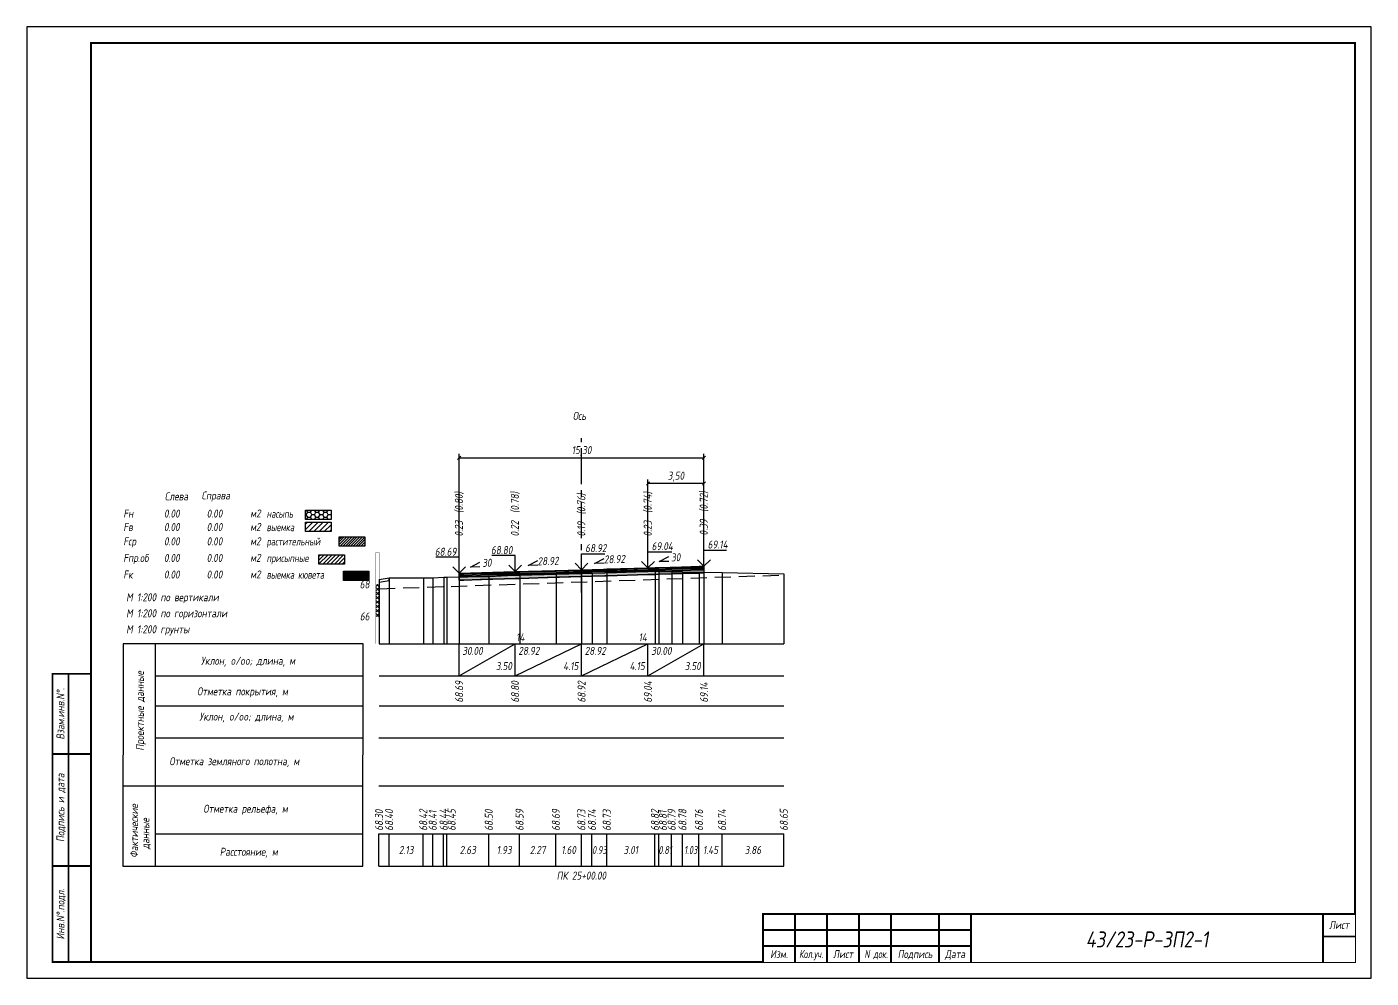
# Model space of a CAD drawing. Extents: x -717 to 1451, y -133302 to 233.
# Drawn here: x -30.1 to 389.9, y -38746.4 to -38449.4 of the extents above; entities that cross this region are included whole.
import ezdxf
from ezdxf.enums import TextEntityAlignment as Align

# ---------------------------------------------------------------- set-up
doc = ezdxf.new("R2010")
doc.units = 0
doc.linetypes.add('осевая2', pattern=[1.125, 0.75, -0.125, 0.125, -0.125])
doc.linetypes.add('штриховая', pattern=[0.75, 0.5, -0.25])
for name, color, linetype in [('Зарамочное оформление', 7, 'Continuous'), ('Интерполированный поперечник', 2, 'Continuous'), ('Код_510', 7, 'Continuous'), ('Код_514', 1, 'Continuous'), ('Контур_0', 7, 'Continuous'), ('Контур_400', 7, 'Continuous'), ('Контур_508', 7, 'Continuous'), ('Контур_513', 7, 'Continuous'), ('Контур_818', 7, 'Continuous'), ('Красный поперечник', 1, 'Continuous'), ('Линейка абсолютных высот', 7, 'Continuous'), ('Объем выемки', 7, 'Continuous'), ('Объем кюветов', 7, 'Continuous'), ('Объем насыпи', 7, 'Continuous'), ('Объем присыпных обочин', 7, 'Continuous'), ('Объем срезки растительного слоя', 7, 'Continuous'), ('Объём_2501', 7, 'Continuous'), ('Объём_2650', 7, 'Continuous'), ('Ось', 1, 'осевая2'), ('Откосы', 7, 'Continuous'), ('Отметки покрытия', 7, 'Continuous'), ('Подписи поперечников', 7, 'Continuous'), ('Рабочие отметки', 7, 'Continuous'), ('Рабочие отметки доп.', 7, 'Continuous'), ('Слои выравнивания', 7, 'Continuous'), ('Таблица', 7, 'Continuous'), ('Уклоны проезжей части', 7, 'Continuous'), ('Черный поперечник', 3, 'Continuous')]:
    doc.layers.add(name, color=color, linetype=linetype)
for name, color, linetype, true_color in [('Контур_2570', 7, 'Continuous', 0x80ff00), ('Контур_2725', 7, 'Continuous', 0x323232), ('Контур_2760', 7, 'Continuous', 0x323232), ('Контур_2761', 7, 'Continuous', 0x323232), ('Контур_2762', 7, 'Continuous', 0x323232), ('Контур_2763', 7, 'Continuous', 0x323232), ('Контур_402', 7, 'Continuous', 0xff6464), ('Объём_2563', 7, 'Continuous', 0xff8000), ('Объём_2570', 7, 'Continuous', 0x80ff00), ('Объём_2600', 7, 'Continuous', 0x808000), ('Объём_2620', 2, 'Continuous', 0xffff00)]:
    doc.layers.add(name, color=color, linetype=linetype, true_color=true_color)
doc.styles.get("Standard").update_dxf_attribs({"font": 'txt', "height": 2.5})
doc.styles.add('М', font='romand.shx', dxfattribs={"width": 0.8, "oblique": 10, "height": 2.5})
doc.dimstyles.new('ISO-25', dxfattribs={"dimtxt": 2.5, "dimasz": 2.5, "dimexe": 1.25, "dimexo": 0.625, "dimtad": 1, "dimtxsty": 'Standard', "dimcen": 2.5, "dimadec": 0, "dimazin": 0, "dimtfac": 1, "dimtmove": 0, "dimatfit": 3, "dimfxl": 1, "dimarcsym": 0})

# ---------------------------------------------------------------- blocks, each defined once
blk = doc.blocks.new('_Oblique')
at = {"color": 0, "linetype": 'ByBlock', "lineweight": -2}
blk.add_line((-0.5, -0.5), (0.5, 0.5), dxfattribs=at)
blk = doc.blocks.new('*D896')
at = {"color": 0, "lineweight": -2, "transparency": 16777216}
for p, q in [((164, -38617.74), (164, -38590.71)), ((181.5, -38591.96), (164, -38591.96)), ((181.5, -38617.21), (181.5, -38590.71))]:
    blk.add_line(p, q, dxfattribs=at)
at = {"layer": 'Defpoints', "color": 0, "transparency": 16777216}
for p in [(164, -38591.96), (164, -38618.36), (181.5, -38617.84)]:
    blk.add_point(p, dxfattribs=at)
at = {"color": 0, "lineweight": -2, "transparency": 16777216, "rotation": 180}
blk.add_blockref('_Oblique', (164, -38591.96), dxfattribs=at)
at = {"color": 0, "lineweight": -2, "transparency": 16777216}
blk.add_blockref('_Oblique', (181.5, -38591.96), dxfattribs=at)
at = {"color": 0, "transparency": 16777216, "insert": (172.75, -38589.85), "char_height": 2.5, "width": 9.5833, "attachment_point": 5, "style": 'М'}
blk.add_mtext('3,50', dxfattribs=at)
blk = doc.blocks.new('*D897')
at = {"color": 0, "lineweight": -2, "transparency": 16777216}
for p, q in [((105, -38619.46), (105, -38582.71)), ((105, -38583.96), (181.5, -38583.96)), ((181.5, -38617.21), (181.5, -38582.71))]:
    blk.add_line(p, q, dxfattribs=at)
at = {"layer": 'Defpoints', "color": 0, "transparency": 16777216}
for p in [(181.5, -38583.96), (181.5, -38617.84), (105, -38620.09)]:
    blk.add_point(p, dxfattribs=at)
at = {"color": 0, "lineweight": -2, "transparency": 16777216, "rotation": 180}
blk.add_blockref('_Oblique', (105, -38583.96), dxfattribs=at)
at = {"color": 0, "lineweight": -2, "transparency": 16777216}
blk.add_blockref('_Oblique', (181.5, -38583.96), dxfattribs=at)
at = {"color": 0, "transparency": 16777216, "insert": (143.25, -38581.85), "char_height": 2.5, "width": 11.25, "attachment_point": 5, "style": 'М'}
blk.add_mtext('15,30', dxfattribs=at)
blk = doc.blocks.new('условные обозначения')
at = {"layer": 'Объём_2563'}
h = blk.add_hatch(dxfattribs=at)
h.set_pattern_fill('ANSI31', color=256, scale=0.3)
h.set_pattern_definition([(45, (-34.5, -100.5), (-0.673519, 0.673519), [])])
h.paths.add_polyline_path([(18.26, 7.53), (27.08, 7.53), (27.08, 4.62), (18.26, 4.62)])
at = {"layer": 'Объём_2570'}
h = blk.add_hatch(dxfattribs=at)
h.set_pattern_fill('ANSI31', color=3, scale=0.2)
h.set_pattern_definition([(45, (-32.9034, -100.5), (-0.4490128, 0.4490128), [])])
h.paths.add_polyline_path([(25.29, 13.16), (34.12, 13.16), (34.12, 10.25), (25.29, 10.25)])
at = {"layer": 'Объём_2600'}
h = blk.add_hatch(dxfattribs=at)
h.set_pattern_fill('ANSI31', color=6, scale=0.4)
h.set_pattern_definition([(45, (-34.5, -100.5), (-0.898026, 0.898026), [])])
h.paths.add_polyline_path([(13.63, 17.67), (22.46, 17.67), (22.46, 14.76), (13.63, 14.76)])
at = {"layer": 'Объём_2620'}
h = blk.add_hatch(dxfattribs=at)
h.set_pattern_fill('ANSI31', color=2, scale=0.1)
h.set_pattern_definition([(45, (-33.755, -100.5), (-0.2245064, 0.2245064), [])])
h.paths.add_polyline_path([(26.75, 2.41), (35.57, 2.41), (35.57, -0.5), (26.75, -0.5)])
at = {"layer": 'Объём_2650'}
h = blk.add_hatch(dxfattribs=at)
h.set_pattern_fill('HONEY', color=5, scale=0.3)
h.set_pattern_definition([(0, (-34.5, -100.5), (1.42875, 0.824889), [0.9525, -1.905]), (120, (-34.5, -100.5), (-1.42875, 0.824889), [0.9525, -1.905]), (60, (-34.5, -100.5), (3e-09, 1.6497784), [-1.905, 0.9525])])
h.paths.add_polyline_path([(13.63, 21.49), (22.46, 21.49), (22.46, 18.58), (13.63, 18.58)])
at = {"layer": 'Объём_2563'}
blk.add_lwpolyline([(18.26, 7.53), (27.08, 7.53), (27.08, 4.62), (18.26, 4.62)], close=True, dxfattribs=at)
at = {"layer": 'Объём_2620', "color": 2}
blk.add_lwpolyline([(26.75, 2.41), (35.57, 2.41), (35.57, -0.5), (26.75, -0.5)], close=True, dxfattribs=at)
at = {"layer": 'Объём_2650', "color": 5}
blk.add_lwpolyline([(13.63, 21.49), (22.46, 21.49), (22.46, 18.58), (13.63, 18.58)], close=True, dxfattribs=at)
at = {"layer": 'Объём_2650', "color": 6}
blk.add_lwpolyline([(13.63, 17.67), (22.46, 17.67), (22.46, 14.76), (13.63, 14.76)], close=True, dxfattribs=at)
at = {"layer": 'Объём_2650', "color": 3}
blk.add_lwpolyline([(25.29, 13.16), (34.12, 13.16), (34.12, 10.25), (25.29, 10.25)], close=True, dxfattribs=at)
at = {"layer": 'Объем насыпи', "color": 1, "style": 'М', "oblique": 10, "width": 0.8}
for s, p in [('насыпь', (0.09, 19.09)), ('растительный', (0.09, 10.42)), ('выемка', (0.09, 14.89)), ('присыпные', (0.09, 5.24)), ('выемка кювета', (0.09, 0.06))]:
    blk.add_text(s, height=2.5, dxfattribs=at).set_placement(p)
blk = doc.blocks.new('Штамп')
at = {"linetype": 'Continuous'}
blk.add_wipeout([(199.95, -411.25), (384.95, -411.25), (384.95, -426.25), (199.95, -426.25)], dxfattribs=at).dxf.layer = 'Зарамочное оформление'
at = {"layer": 'Зарамочное оформление', "linetype": 'Continuous', "lineweight": -3, "const_width": 0.6, "flags": 128}
for points in [[(199.95, -426.25), (199.95, -411.25), (384.95, -411.25)], [(209.95, -411.25), (209.95, -426.25)], [(219.95, -411.25), (219.95, -426.25)], [(229.95, -411.25), (229.95, -426.25)], [(239.95, -411.25), (239.95, -426.25)], [(254.95, -411.25), (254.95, -426.25)], [(264.95, -411.25), (264.95, -426.25)], [(374.95, -411.25), (374.95, -426.25)], [(199.95, -416.25), (264.95, -416.25)], [(374.95, -418.25), (384.95, -418.25)], [(199.95, -421.25), (264.95, -421.25)]]:
    blk.add_lwpolyline(points, dxfattribs=at)
at = {"linetype": 'Continuous', "insert": (319.95, -419.17), "char_height": 5, "width": 110, "attachment_point": 5, "style": 'М'}
blk.add_mtext('{\\Q10;\\W0.8;43/23-Р-ЗП2-1}', dxfattribs=at)
at = {"layer": 'Зарамочное оформление', "linetype": 'Continuous', "style": 'М', "oblique": 10}
for s, width, p in [('Лист', 0.8, (379.95, -414.66)), ('Изм.', 0.8, (204.95, -423.75)), ('Кол.уч.', 0.7, (214.95, -423.75)), ('Лист', 0.8, (224.95, -423.75)), ('N док.', 0.7, (235.28, -423.75)), ('Подпись', 0.8, (247.45, -423.75)), ('Дата', 0.8, (259.95, -423.75))]:
    blk.add_text(s, height=2.5, dxfattribs=dict(at, width=width)).set_placement(p, align=Align.MIDDLE_CENTER)
blk = doc.blocks.new('шифр')
blk.add_blockref('Штамп', (0, -38375))

msp = doc.modelspace()

# ---------------------------------------------------------------- hatches: boundary and pattern name
at = {"layer": 'Линейка абсолютных высот'}
h = msp.add_hatch(dxfattribs=at)
h.set_pattern_fill('ANSI37', scale=0.3, style=0)
h.set_pattern_definition([(45.0000013, (0, 0), (-0.67351924, 0.67351921), []), (135.0000003, (0, 0), (-0.673519222, -0.67351923), [])])
h.paths.add_polyline_path([(80, -38633.489), (80, -38623.489), (79, -38623.489), (79, -38633.489)])
at = {"layer": 'Слои выравнивания'}
for color, points in [(2, [(105, -38620.027), (106.49, -38619.982), (114.313, -38619.748), (119.168, -38619.602), (122.5, -38619.502), (123.939, -38619.46), (135.268, -38619.133), (143.25, -38618.902), (143.25, -38619.152), (135.268, -38619.383), (123.939, -38619.71), (122.5, -38619.752), (119.168, -38619.852), (114.313, -38619.998), (106.49, -38620.232), (105, -38620.277)]), (2, [(143.25, -38618.902), (146.547, -38618.807), (150.529, -38618.692), (151.178, -38618.673), (164, -38618.302), (166.207, -38618.236), (167.4, -38618.2), (171.442, -38618.079), (174.829, -38617.977), (179.976, -38617.823), (181.5, -38617.777), (181.5, -38618.027), (179.976, -38618.073), (174.829, -38618.227), (171.442, -38618.329), (167.4, -38618.45), (166.207, -38618.486), (164, -38618.552), (151.178, -38618.923), (150.529, -38618.942), (146.547, -38619.057), (143.25, -38619.152)]), (3, [(143.25, -38619.152), (146.547, -38619.057), (150.529, -38618.942), (151.178, -38618.923), (164, -38618.552), (166.207, -38618.486), (167.4, -38618.45), (171.442, -38618.329), (174.829, -38618.227), (179.976, -38618.073), (181.5, -38618.027), (181.5, -38618.477), (179.976, -38618.523), (174.829, -38618.677), (171.442, -38618.779), (167.4, -38618.9), (166.207, -38618.936), (164, -38619.002), (151.178, -38619.373), (150.529, -38619.392), (146.547, -38619.507), (143.25, -38619.602)]), (4, [(143.25, -38619.602), (146.547, -38619.507), (150.529, -38619.392), (151.178, -38619.373), (164, -38619.002), (166.207, -38618.936), (167.4, -38618.9), (171.442, -38618.779), (174.829, -38618.677), (179.976, -38618.523), (181.5, -38618.477), (181.5, -38618.927), (179.976, -38618.973), (174.829, -38619.127), (171.442, -38619.229), (167.4, -38619.35), (166.207, -38619.386), (164, -38619.452), (151.178, -38619.823), (150.529, -38619.842), (146.547, -38619.957), (143.25, -38620.052)]), (5, [(143.25, -38620.052), (146.547, -38619.957), (150.529, -38619.842), (151.178, -38619.823), (164, -38619.452), (166.207, -38619.386), (167.4, -38619.35), (171.442, -38619.229), (174.829, -38619.127), (179.976, -38618.973), (181.5, -38618.927), (181.5, -38619.927), (179.976, -38619.973), (174.829, -38620.127), (171.442, -38620.229), (167.4, -38620.35), (166.207, -38620.386), (164, -38620.452), (151.178, -38620.823), (150.529, -38620.842), (146.547, -38620.957), (143.25, -38621.052)]), (3, [(105, -38620.277), (106.49, -38620.232), (114.313, -38619.998), (119.168, -38619.852), (122.5, -38619.752), (123.939, -38619.71), (135.268, -38619.383), (143.25, -38619.152), (143.25, -38619.602), (135.268, -38619.833), (123.939, -38620.16), (122.5, -38620.202), (119.168, -38620.302), (114.313, -38620.448), (106.49, -38620.682), (105, -38620.727)]), (4, [(105, -38620.727), (106.49, -38620.682), (114.313, -38620.448), (119.168, -38620.302), (122.5, -38620.202), (123.939, -38620.16), (135.268, -38619.833), (143.25, -38619.602), (143.25, -38620.052), (135.268, -38620.283), (123.939, -38620.61), (122.5, -38620.652), (119.168, -38620.752), (114.313, -38620.898), (106.49, -38621.132), (105, -38621.177)]), (5, [(105, -38621.177), (106.49, -38621.132), (114.313, -38620.898), (119.168, -38620.752), (122.5, -38620.652), (123.939, -38620.61), (135.268, -38620.283), (143.25, -38620.052), (143.25, -38621.052), (135.268, -38621.283), (123.939, -38621.61), (122.5, -38621.652), (119.168, -38621.752), (114.313, -38621.898), (106.49, -38622.132), (105, -38622.177)])]:
    msp.add_hatch(color=color, dxfattribs=at).paths.add_polyline_path(points)

# ---------------------------------------------------------------- linework, layer by layer
at = {"layer": 'Код_510'}
for p, q in [((79.946, -38711.421), (79.946, -38701.421)), ((83.126, -38711.421), (83.126, -38701.421)), ((93.787, -38711.421), (93.787, -38701.421)), ((96.738, -38711.421), (96.738, -38701.421)), ((100.15, -38711.421), (100.15, -38701.421)), ((101.13, -38711.421), (101.13, -38701.421)), ((114.258, -38711.421), (114.258, -38701.421)), ((123.885, -38711.421), (123.885, -38701.421)), ((135.213, -38711.421), (135.213, -38701.421)), ((143.196, -38711.421), (143.196, -38701.421)), ((146.492, -38711.421), (146.492, -38701.421)), ((151.123, -38711.421), (151.123, -38701.421)), ((166.153, -38711.421), (166.153, -38701.421)), ((167.346, -38711.421), (167.346, -38701.421)), ((171.388, -38711.421), (171.388, -38701.421)), ((174.775, -38711.421), (174.775, -38701.421)), ((179.921, -38711.421), (179.921, -38701.421)), ((187.147, -38711.421), (187.147, -38701.421)), ((206.446, -38711.421), (206.446, -38701.421))]:
    msp.add_line(p, q, dxfattribs=at)
at = {"layer": 'Код_514'}
for p, q in [((105, -38652), (105, -38642)), ((105, -38652), (122.5, -38642)), ((122.5, -38652), (122.5, -38642)), ((122.5, -38652), (143.25, -38642)), ((143.25, -38652), (143.25, -38642)), ((143.25, -38652), (164, -38642)), ((164, -38652), (164, -38642)), ((164, -38652), (181.5, -38642)), ((181.5, -38652), (181.5, -38642))]:
    msp.add_line(p, q, dxfattribs=at)
at = {"layer": 'Контур_0', "flags": 128}
for points in [[(181.5, -38617.777), (181.5, -38621.827)], [(105, -38620.027), (105, -38624.077)]]:
    msp.add_lwpolyline(points, dxfattribs=at)
at = {"layer": 'Контур_2570', "flags": 128}
msp.add_lwpolyline([(80, -38622.75), (83.18, -38622.234), (83.18, -38621.484), (93.842, -38621.399), (96.792, -38621.421), (100.204, -38621.282), (101.185, -38621.237), (114.313, -38620.979), (123.939, -38620.529), (135.268, -38620.031), (143.25, -38619.861), (146.547, -38619.791), (151.178, -38619.85), (166.207, -38619.389), (167.4, -38619.43), (171.442, -38619.543), (174.829, -38619.61), (179.976, -38619.693), (187.201, -38619.787), (206.5, -38620.227)], dxfattribs=at)
at = {"layer": 'Контур_2725', "flags": 128}
msp.add_lwpolyline([(105, -38622.177), (106.49, -38622.132), (114.313, -38621.898), (119.168, -38621.752), (122.5, -38621.652), (123.939, -38621.61), (135.268, -38621.283), (143.25, -38621.052), (146.547, -38620.957), (150.529, -38620.842), (151.178, -38620.823), (164, -38620.452), (166.207, -38620.386), (167.4, -38620.35), (171.442, -38620.229), (174.829, -38620.127), (179.976, -38619.973), (181.5, -38619.927)], dxfattribs=at)
at = {"layer": 'Контур_2760', "flags": 128}
msp.add_lwpolyline([(105, -38620.027), (106.49, -38619.982), (114.313, -38619.748), (119.168, -38619.602), (122.5, -38619.502), (123.939, -38619.46), (135.268, -38619.133), (143.25, -38618.902), (146.547, -38618.807), (150.529, -38618.692), (151.178, -38618.673), (164, -38618.302), (166.207, -38618.236), (167.4, -38618.2), (171.442, -38618.079), (174.829, -38617.977), (179.976, -38617.823), (181.5, -38617.777)], dxfattribs=at)
at = {"layer": 'Контур_2761', "flags": 128}
msp.add_lwpolyline([(105, -38620.277), (106.49, -38620.232), (114.313, -38619.998), (119.168, -38619.852), (122.5, -38619.752), (123.939, -38619.71), (135.268, -38619.383), (143.25, -38619.152), (146.547, -38619.057), (150.529, -38618.942), (151.178, -38618.923), (164, -38618.552), (166.207, -38618.486), (167.4, -38618.45), (171.442, -38618.329), (174.829, -38618.227), (179.976, -38618.073), (181.5, -38618.027)], dxfattribs=at)
at = {"layer": 'Контур_2762', "flags": 128}
msp.add_lwpolyline([(105, -38620.727), (106.49, -38620.682), (114.313, -38620.448), (119.168, -38620.302), (122.5, -38620.202), (123.939, -38620.16), (135.268, -38619.833), (143.25, -38619.602), (146.547, -38619.507), (150.529, -38619.392), (151.178, -38619.373), (164, -38619.002), (166.207, -38618.936), (167.4, -38618.9), (171.442, -38618.779), (174.829, -38618.677), (179.976, -38618.523), (181.5, -38618.477)], dxfattribs=at)
at = {"layer": 'Контур_2763', "flags": 128}
msp.add_lwpolyline([(105, -38621.177), (106.49, -38621.132), (114.313, -38620.898), (119.168, -38620.752), (122.5, -38620.652), (123.939, -38620.61), (135.268, -38620.283), (143.25, -38620.052), (146.547, -38619.957), (150.529, -38619.842), (151.178, -38619.823), (164, -38619.452), (166.207, -38619.386), (167.4, -38619.35), (171.442, -38619.229), (174.829, -38619.127), (179.976, -38618.973), (181.5, -38618.927)], dxfattribs=at)
at = {"layer": 'Контур_400', "flags": 128}
for points in [[(105, -38620.027), (122.5, -38619.502), (143.25, -38618.902)], [(143.25, -38618.902), (164, -38618.302), (181.5, -38617.777)]]:
    msp.add_lwpolyline(points, dxfattribs=at)
at = {"layer": 'Контур_402', "flags": 128}
msp.add_lwpolyline([(105, -38622.177), (122.5, -38621.652), (143.25, -38621.052), (164, -38620.452), (181.5, -38619.927)], dxfattribs=at)
at = {"layer": 'Контур_508', "flags": 128}
msp.add_lwpolyline([(105, -38622.177), (122.5, -38621.652), (143.25, -38621.052), (164, -38620.452), (181.5, -38619.927)], dxfattribs=at)
at = {"layer": 'Контур_513', "flags": 128}
msp.add_lwpolyline([(105, -38622.177), (122.5, -38621.652), (143.25, -38621.052), (164, -38620.452), (181.5, -38619.927)], dxfattribs=at)
at = {"layer": 'Контур_818', "flags": 128}
msp.add_lwpolyline([(105, -38621.162), (114.313, -38620.979), (123.939, -38620.529), (135.268, -38620.031), (143.25, -38619.861), (146.547, -38619.791), (151.178, -38619.85), (166.207, -38619.389), (167.4, -38619.43), (171.442, -38619.543), (174.829, -38619.61), (179.976, -38619.693), (181.5, -38619.713)], dxfattribs=at)
at = {"layer": 'Красный поперечник'}
for p, q in [((122.5, -38619.502), (143.25, -38618.902)), ((143.25, -38618.902), (164, -38618.302)), ((164, -38618.302), (181.5, -38617.777)), ((105, -38620.027), (122.5, -38619.502))]:
    msp.add_line(p, q, dxfattribs=at)
at = {"layer": 'Линейка абсолютных высот', "color": 7, "const_width": 0.1, "flags": 128}
for points in [[(80, -38623.489), (80, -38613.489), (79, -38613.489), (79, -38623.489), (80, -38623.489)], [(80, -38633.489), (80, -38623.489), (79, -38623.489), (79, -38633.489), (80, -38633.489)], [(80, -38642), (80, -38633.489), (79, -38633.489), (79, -38642), (80, -38642)]]:
    msp.add_lwpolyline(points, dxfattribs=at)
at = {"layer": 'Объём_2501', "flags": 128}
for points in [[(105, -38620.027), (122.5, -38619.502), (143.25, -38618.902)], [(143.25, -38618.902), (164, -38618.302), (181.5, -38617.777)]]:
    msp.add_lwpolyline(points, dxfattribs=at)
at = {"layer": 'Ось', "ltscale": 15}
msp.add_line((143.25, -38625.971), (143.25, -38577.873), dxfattribs=at)
at = {"layer": 'Откосы', "color": 1, "flags": 128}
for points in [[(170.515, -38616.296), (167.516, -38616.386), (170.47, -38614.797)], [(111.515, -38618.021), (108.516, -38618.111), (111.47, -38616.522)], [(129.591, -38617.487), (126.592, -38617.573), (129.548, -38615.987)], [(150.341, -38616.887), (147.342, -38616.973), (150.298, -38615.387)]]:
    msp.add_lwpolyline(points, dxfattribs=at)
at = {"layer": 'Отметки покрытия', "color": 1}
for p, q in [((122.5, -38614.502), (115.2, -38614.502)), ((122.5, -38619.502), (122.5, -38614.502)), ((143.25, -38618.902), (143.25, -38613.902)), ((143.25, -38613.902), (150.55, -38613.902)), ((164, -38618.302), (164, -38613.302)), ((164, -38613.302), (171.5, -38613.302)), ((181.5, -38617.777), (181.5, -38612.777)), ((181.5, -38612.777), (188.55, -38612.777)), ((105, -38615.027), (97.7, -38615.027)), ((105, -38620.027), (103, -38618.027)), ((105, -38620.027), (105, -38615.027)), ((105, -38620.027), (107, -38618.027)), ((122.5, -38619.502), (120.5, -38617.502)), ((122.5, -38619.502), (124.5, -38617.502)), ((143.25, -38618.902), (141.25, -38616.902)), ((143.25, -38618.902), (145.25, -38616.902)), ((164, -38618.302), (162, -38616.302)), ((164, -38618.302), (166, -38616.302)), ((181.5, -38617.777), (179.5, -38615.777)), ((181.5, -38617.777), (183.5, -38615.777))]:
    msp.add_line(p, q, dxfattribs=at)
at = {"layer": 'Слои выравнивания'}
for p, q in [((143.25, -38618.902), (143.25, -38642)), ((181.5, -38617.777), (181.5, -38642)), ((105, -38620.027), (105, -38642))]:
    msp.add_line(p, q, dxfattribs=at)
at = {"layer": 'Слои выравнивания', "color": 2, "flags": 128}
for points in [[(105, -38620.027), (106.49, -38619.982), (114.313, -38619.748), (119.168, -38619.602), (122.5, -38619.502), (123.939, -38619.46), (135.268, -38619.133), (143.25, -38618.902), (143.25, -38619.152), (135.268, -38619.383), (123.939, -38619.71), (122.5, -38619.752), (119.168, -38619.852), (114.313, -38619.998), (106.49, -38620.232), (105, -38620.277)], [(143.25, -38618.902), (146.547, -38618.807), (150.529, -38618.692), (151.178, -38618.673), (164, -38618.302), (166.207, -38618.236), (167.4, -38618.2), (171.442, -38618.079), (174.829, -38617.977), (179.976, -38617.823), (181.5, -38617.777), (181.5, -38618.027), (179.976, -38618.073), (174.829, -38618.227), (171.442, -38618.329), (167.4, -38618.45), (166.207, -38618.486), (164, -38618.552), (151.178, -38618.923), (150.529, -38618.942), (146.547, -38619.057), (143.25, -38619.152)]]:
    msp.add_lwpolyline(points, close=True, dxfattribs=at)
at = {"layer": 'Слои выравнивания', "color": 3, "flags": 128}
for points in [[(143.25, -38619.152), (146.547, -38619.057), (150.529, -38618.942), (151.178, -38618.923), (164, -38618.552), (166.207, -38618.486), (167.4, -38618.45), (171.442, -38618.329), (174.829, -38618.227), (179.976, -38618.073), (181.5, -38618.027), (181.5, -38618.477), (179.976, -38618.523), (174.829, -38618.677), (171.442, -38618.779), (167.4, -38618.9), (166.207, -38618.936), (164, -38619.002), (151.178, -38619.373), (150.529, -38619.392), (146.547, -38619.507), (143.25, -38619.602)], [(105, -38620.277), (106.49, -38620.232), (114.313, -38619.998), (119.168, -38619.852), (122.5, -38619.752), (123.939, -38619.71), (135.268, -38619.383), (143.25, -38619.152), (143.25, -38619.602), (135.268, -38619.833), (123.939, -38620.16), (122.5, -38620.202), (119.168, -38620.302), (114.313, -38620.448), (106.49, -38620.682), (105, -38620.727)]]:
    msp.add_lwpolyline(points, close=True, dxfattribs=at)
at = {"layer": 'Слои выравнивания', "color": 4, "flags": 128}
for points in [[(143.25, -38619.602), (146.547, -38619.507), (150.529, -38619.392), (151.178, -38619.373), (164, -38619.002), (166.207, -38618.936), (167.4, -38618.9), (171.442, -38618.779), (174.829, -38618.677), (179.976, -38618.523), (181.5, -38618.477), (181.5, -38618.927), (179.976, -38618.973), (174.829, -38619.127), (171.442, -38619.229), (167.4, -38619.35), (166.207, -38619.386), (164, -38619.452), (151.178, -38619.823), (150.529, -38619.842), (146.547, -38619.957), (143.25, -38620.052)], [(105, -38620.727), (106.49, -38620.682), (114.313, -38620.448), (119.168, -38620.302), (122.5, -38620.202), (123.939, -38620.16), (135.268, -38619.833), (143.25, -38619.602), (143.25, -38620.052), (135.268, -38620.283), (123.939, -38620.61), (122.5, -38620.652), (119.168, -38620.752), (114.313, -38620.898), (106.49, -38621.132), (105, -38621.177)]]:
    msp.add_lwpolyline(points, close=True, dxfattribs=at)
at = {"layer": 'Слои выравнивания', "color": 5, "flags": 128}
for points in [[(143.25, -38620.052), (146.547, -38619.957), (150.529, -38619.842), (151.178, -38619.823), (164, -38619.452), (166.207, -38619.386), (167.4, -38619.35), (171.442, -38619.229), (174.829, -38619.127), (179.976, -38618.973), (181.5, -38618.927), (181.5, -38619.927), (179.976, -38619.973), (174.829, -38620.127), (171.442, -38620.229), (167.4, -38620.35), (166.207, -38620.386), (164, -38620.452), (151.178, -38620.823), (150.529, -38620.842), (146.547, -38620.957), (143.25, -38621.052)], [(105, -38621.177), (106.49, -38621.132), (114.313, -38620.898), (119.168, -38620.752), (122.5, -38620.652), (123.939, -38620.61), (135.268, -38620.283), (143.25, -38620.052), (143.25, -38621.052), (135.268, -38621.283), (123.939, -38621.61), (122.5, -38621.652), (119.168, -38621.752), (114.313, -38621.898), (106.49, -38622.132), (105, -38622.177)]]:
    msp.add_lwpolyline(points, close=True, dxfattribs=at)
at = {"layer": 'Таблица'}
for p, q in [((80, -38642), (206.5, -38642)), ((80, -38652), (206.5, -38652)), ((80, -38661.421), (206.5, -38661.421)), ((79.946, -38671.421), (206.446, -38671.421)), ((79.946, -38686.421), (206.446, -38686.421)), ((79.946, -38701.421), (206.446, -38701.421)), ((79.946, -38711.421), (206.446, -38711.421))]:
    msp.add_line(p, q, dxfattribs=at)
at = {"layer": 'Таблица', "linetype": 'Continuous', "flags": 128}
for points in [[(0, -38642), (-0.054, -38711.421)], [(75, -38642), (0, -38642)], [(10, -38642), (10, -38711.421)], [(74.946, -38711.421), (75, -38642)], [(10, -38652), (75, -38652)], [(10, -38661.421), (75, -38661.421)], [(9.946, -38671.421), (74.946, -38671.421)], [(-0.054, -38686.421), (74.946, -38686.421)], [(9.946, -38701.421), (74.946, -38701.421)], [(-0.054, -38711.421), (74.946, -38711.421)]]:
    msp.add_lwpolyline(points, dxfattribs=at)
at = {"layer": 'Черный поперечник', "color": 7}
for p, q in [((80, -38622), (80, -38642)), ((83.18, -38621.484), (83.18, -38642)), ((93.842, -38621.399), (93.842, -38642)), ((96.792, -38621.421), (96.792, -38642)), ((100.204, -38621.282), (100.204, -38642)), ((101.185, -38621.237), (101.185, -38642)), ((114.313, -38620.979), (114.313, -38642)), ((123.939, -38620.529), (123.939, -38642)), ((135.268, -38620.031), (135.268, -38642)), ((143.25, -38619.861), (143.25, -38642)), ((146.547, -38619.791), (146.547, -38642)), ((151.178, -38619.85), (151.178, -38642)), ((166.207, -38619.389), (166.207, -38642)), ((167.4, -38619.43), (167.4, -38642)), ((171.442, -38619.543), (171.442, -38642)), ((174.829, -38619.61), (174.829, -38642)), ((179.976, -38619.693), (179.976, -38642)), ((187.201, -38619.787), (187.201, -38642)), ((206.5, -38620.227), (206.5, -38642))]:
    msp.add_line(p, q, dxfattribs=at)
at = {"layer": 'Черный поперечник', "flags": 128}
msp.add_lwpolyline([(80, -38622), (83.18, -38621.484), (93.842, -38621.399), (96.792, -38621.421), (100.204, -38621.282), (101.185, -38621.237), (114.313, -38620.979), (123.939, -38620.529), (135.268, -38620.031), (143.25, -38619.861), (146.547, -38619.791), (151.178, -38619.85), (166.207, -38619.389), (167.4, -38619.43), (171.442, -38619.543), (174.829, -38619.61), (179.976, -38619.693), (187.201, -38619.787), (206.5, -38620.227)], dxfattribs=at)

# ---------------------------------------------------------------- block references
at = {"layer": 'Объём_2570', "xscale": 0.9}
msp.add_blockref('условные обозначения', (44.779, -38621.764), dxfattribs=at)

# ---------------------------------------------------------------- texts
at = {"style": 'М', "oblique": 10, "width": 0.8}
msp.add_text('М 1:200 грунты', height=2.5, dxfattribs=at).set_placement((0.973, -38638.769))
at = {"linetype": 'Continuous', "style": 'М', "oblique": 10, "width": 0.8}
msp.add_text('127', height=2.5, dxfattribs=at).set_placement((380.312, -38737.509), align=Align.MIDDLE)
at = {"layer": 'Код_510', "style": 'М', "oblique": 10, "width": 0.8}
for s, p in [('68.30', (79.946, -38700.421)), ('68.40', (83.126, -38700.421)), ('68.42', (93.787, -38700.421)), ('68.41', (96.738, -38700.421)), ('68.44', (100.15, -38700.421)), ('68.45', (102.65, -38700.421)), ('68.50', (114.258, -38700.421)), ('68.59', (123.885, -38700.421)), ('68.69', (135.213, -38700.421)), ('68.73', (143.196, -38700.421)), ('68.74', (146.492, -38700.421)), ('68.73', (151.123, -38700.421)), ('68.82', (166.153, -38700.421)), ('68.81', (168.653, -38700.421)), ('68.79', (171.388, -38700.421)), ('68.78', (174.775, -38700.421)), ('68.76', (179.921, -38700.421)), ('68.74', (187.147, -38700.421)), ('68.65', (206.446, -38700.421))]:
    msp.add_text(s, height=2.5, rotation=90, dxfattribs=at).set_placement(p, align=Align.MIDDLE_LEFT)
at = {"layer": 'Код_510', "style": 'М', "oblique": 10}
for s, width, p in [('2.13', 0.8, (88.457, -38706.421)), ('2.63', 0.8, (107.694, -38706.421)), ('1.93', 0.8, (119.072, -38706.421)), ('2.27', 0.8, (129.549, -38706.421)), ('1.60', 0.8, (139.205, -38706.421)), ('0.93', 0.6, (148.808, -38706.421)), ('3.01', 0.8, (158.638, -38706.421)), ('0.81', 0.6, (169.367, -38706.421)), ('1.03', 0.6, (177.348, -38706.421)), ('1.45', 0.8, (183.534, -38706.421)), ('3.86', 0.8, (196.796, -38706.421))]:
    msp.add_text(s, height=2.5, dxfattribs=dict(at, width=width)).set_placement(p, align=Align.MIDDLE_CENTER)
at = {"layer": 'Код_514', "style": 'М', "oblique": 10, "width": 0.8}
for s, p in [('30.00', (106, -38643)), ('28.92', (123.5, -38643)), ('28.92', (144.25, -38643)), ('30.00', (165, -38643))]:
    msp.add_text(s, height=2.5, dxfattribs=at).set_placement(p, align=Align.TOP_LEFT)
for s, p in [('3.50', (121.5, -38651)), ('4.15', (142.25, -38651)), ('4.15', (163, -38651)), ('3.50', (180.5, -38651))]:
    msp.add_text(s, height=2.5, dxfattribs=at).set_placement(p, align=Align.BOTTOM_RIGHT)
for s, p in [('68.69', (105, -38660.382)), ('68.80', (122.5, -38660.382)), ('68.92', (143.25, -38660.382)), ('69.04', (164, -38660.382)), ('69.14', (181.5, -38660.382))]:
    msp.add_text(s, height=2.5, rotation=90, dxfattribs=at).set_placement(p, align=Align.MIDDLE_LEFT)
at = {"layer": 'Линейка абсолютных высот', "style": 'М', "oblique": 10, "width": 0.8}
for s, p in [('68', (77, -38623.489)), ('66', (77, -38633.489))]:
    msp.add_text(s, height=2.5, dxfattribs=at).set_placement(p, align=Align.MIDDLE_RIGHT)
at = {"layer": 'Объем выемки', "style": 'М', "oblique": 10, "width": 0.8}
for s, p in [('Fв', (0.085, -38606.835)), ('0.00', (12.785, -38606.835)), ('0.00', (26.126, -38606.835)), ('м2', (39.731, -38606.802))]:
    msp.add_text(s, height=2.5, dxfattribs=at).set_placement(p)
at = {"layer": 'Объем кюветов', "style": 'М', "oblique": 10, "width": 0.8}
for s, p in [('Fк', (0.085, -38621.66)), ('0.00', (12.785, -38621.66)), ('0.00', (26.126, -38621.66)), ('м2', (39.731, -38621.627))]:
    msp.add_text(s, height=2.5, dxfattribs=at).set_placement(p)
at = {"layer": 'Объем насыпи', "style": 'М', "oblique": 10, "width": 0.8}
for s, p in [('Слева', (13.029, -38597.249)), ('Справа', (24.522, -38596.982)), ('Fн', (0.085, -38602.63)), ('0.00', (12.785, -38602.63)), ('0.00', (26.126, -38602.63)), ('м2', (39.731, -38602.597))]:
    msp.add_text(s, height=2.5, dxfattribs=at).set_placement(p)
at = {"layer": 'Объем присыпных обочин', "style": 'М', "oblique": 10, "width": 0.8}
for s, p in [('Fпр.об', (0.085, -38616.481)), ('0.00', (12.785, -38616.481)), ('0.00', (26.126, -38616.481)), ('м2', (39.731, -38616.448))]:
    msp.add_text(s, height=2.5, dxfattribs=at).set_placement(p)
at = {"layer": 'Объем срезки растительного слоя', "style": 'М', "oblique": 10, "width": 0.8}
for s, p in [('Fср', (0.085, -38611.303)), ('0.00', (12.785, -38611.303)), ('0.00', (26.126, -38611.303)), ('м2', (39.731, -38611.269))]:
    msp.add_text(s, height=2.5, dxfattribs=at).set_placement(p)
at = {"layer": 'Ось', "ltscale": 15, "style": 'М', "oblique": 10, "width": 0.8}
msp.add_text('Ось ', height=2.5, dxfattribs=at).set_placement((143.25, -38572.873), align=Align.BOTTOM_CENTER)
at = {"layer": 'Отметки покрытия', "color": 1, "style": 'М', "oblique": 10, "width": 0.8}
for s, p in [('69.04', (165.141, -38613.571)), ('69.14', (182.641, -38613.046)), ('68.92', (144.391, -38614.171))]:
    msp.add_text(s, height=2.5, dxfattribs=at).set_placement(p, align=Align.BOTTOM_LEFT)
for s, p in [('68.69', (104.141, -38615.296)), ('68.80', (121.641, -38614.771))]:
    msp.add_text(s, height=2.5, dxfattribs=at).set_placement(p, align=Align.BOTTOM_RIGHT)
at = {"layer": 'Подписи поперечников', "style": 'М', "oblique": 10, "width": 0.8}
msp.add_text('ПК 25+00.00', height=2.5, dxfattribs=at).set_placement((143.196, -38716.421), align=Align.BOTTOM_CENTER)
at = {"layer": 'Рабочие отметки', "color": 1, "style": 'М', "oblique": 10, "width": 0.8}
for s, p in [('0.23', (104.922, -38608.527)), ('0.22', (122.422, -38608.527)), ('0.19', (143.172, -38608.527)), ('0.23', (163.922, -38608.527)), ('0.39', (181.422, -38608.208))]:
    msp.add_text(s, height=2.5, rotation=90, dxfattribs=at).set_placement(p, align=Align.MIDDLE_LEFT)
at = {"layer": 'Рабочие отметки доп.', "color": 1, "style": 'М', "oblique": 10, "width": 0.8}
for s, p in [('(0.80)', (104.922, -38601.227)), ('(0.78)', (122.422, -38601.227)), ('(0.76)', (143.172, -38601.677)), ('(0.74)', (163.922, -38601.227)), ('(0.72)', (181.422, -38600.908))]:
    msp.add_text(s, height=2.5, rotation=90, dxfattribs=at).set_placement(p, align=Align.MIDDLE_LEFT)
at = {"layer": 'Слои выравнивания', "style": 'М', "oblique": 10, "width": 0.8}
for p in [(124.125, -38642), (162.375, -38642)]:
    msp.add_text('14', height=2.5, dxfattribs=at).set_placement(p, align=Align.BOTTOM_CENTER)
at = {"layer": 'Таблица', "style": 'М', "oblique": 10, "width": 0.8}
for s, p in [('М 1:200 по вертикали', (0.973, -38628.769)), ('М 1:200 по горизонтали', (0.973, -38633.769)), ('Уклон, o/oo; длина, м', (24.315, -38648.584)), ('Отметка покрытия, м', (23.148, -38658.139)), ('Уклон, o/oo; длина, м', (23.824, -38666.017)), ('Отметка земляного полотна, м', (14.462, -38679.965)), ('Отметка рельефа, м', (25.077, -38694.777)), ('Расстояние, м', (30.202, -38708.23))]:
    msp.add_text(s, height=2.5, dxfattribs=at).set_placement(p)
for s, p in [('Проектные данные ', (6.519, -38675.408)), ('Фактические ', (4.698, -38708.863)), ('данные', (8.204, -38706.158))]:
    msp.add_text(s, height=2.5, rotation=90, dxfattribs=at).set_placement(p)
at = {"layer": 'Уклоны проезжей части', "color": 1, "style": 'М', "oblique": 10, "width": 0.8}
for s, rotation, p in [('28.92', 1.65628, (153.596, -38617.602)), ('30', 1.71836, (172.72, -38617.04)), ('30', 1.71836, (113.72, -38618.765)), ('28.92', 1.65628, (132.846, -38618.202))]:
    msp.add_text(s, height=2.5, rotation=rotation, dxfattribs=at).set_placement(p, align=Align.BOTTOM_CENTER)

# ---------------------------------------------------------------- dimensions: what is measured, and where the dimension line sits
at = {"color": 5}
dim = msp.add_linear_dim(base=(181.5, -38583.965), p1=(105, -38620.09), p2=(181.5, -38617.84), angle=180, dimstyle='ISO-25', override={"dimasz": 1, "dimlfac": 0.2, "dimzin": 0, "dimtxsty": 'М', "dimblk1": 'Oblique', "dimblk2": 'Oblique', "dimsah": 1}, dxfattribs=at)
dim.commit()
dim.dimension.update_dxf_attribs({"geometry": '*D897', "text_midpoint": (143.25, -38581.851)})
dim = msp.add_linear_dim(base=(164, -38591.965), p1=(181.5, -38617.84), p2=(164, -38618.365), dimstyle='ISO-25', override={"dimasz": 1, "dimlfac": 0.2, "dimzin": 0, "dimtxsty": 'М', "dimblk1": 'Oblique', "dimblk2": 'Oblique', "dimsah": 1}, dxfattribs=at)
dim.commit()
dim.dimension.update_dxf_attribs({"geometry": '*D896', "text_midpoint": (172.75, -38589.851)})

# ---------------------------------------------------------------- wipeouts: each hides what was drawn before it
msp.add_wipeout([(-10.054, -38651.421), (-22.054, -38651.421), (-22.054, -38741.421), (-10.054, -38741.421)]).dxf.layer = 'Зарамочное оформление'

# ---------------------------------------------------------------- next in the draw order: linework, layer by layer
at = {"flags": 128}
msp.add_lwpolyline([(-30.054, -38746.421), (389.946, -38746.421), (389.946, -38449.421), (-30.054, -38449.421)], close=True, dxfattribs=at)
at = {"const_width": 0.6, "flags": 128}
msp.add_lwpolyline([(-10.054, -38741.421), (384.946, -38741.421), (384.946, -38454.421), (-10.054, -38454.421)], close=True, dxfattribs=at)
at = {"layer": 'Зарамочное оформление', "linetype": 'Continuous', "lineweight": -3, "const_width": 0.6, "flags": 128}
for points in [[(-10.054, -38741.421), (-22.054, -38741.421), (-22.054, -38651.421), (-10.054, -38651.421)], [(-17.054, -38741.421), (-17.054, -38651.421)], [(-22.054, -38676.421), (-10.054, -38676.421)], [(-22.054, -38711.421), (-10.054, -38711.421)]]:
    msp.add_lwpolyline(points, dxfattribs=at)

# ---------------------------------------------------------------- next in the draw order: texts
at = {"layer": 'Зарамочное оформление', "lineweight": 15, "style": 'М', "oblique": 10, "width": 0.8}
for s, p in [('Взам.инв.N%%d.', (-19.554, -38663.921)), ('Подпись и дата', (-19.572, -38693.227)), ('Инв.N%%d.подл.', (-19.554, -38726.421))]:
    msp.add_text(s, height=2.5, rotation=90, dxfattribs=at).set_placement(p, align=Align.MIDDLE_CENTER)

# ---------------------------------------------------------------- next in the draw order: block references
msp.add_blockref('шифр', (0, 59.829))

# ---------------------------------------------------------------- next in the draw order: linework, layer by layer
at = {"layer": 'Интерполированный поперечник', "linetype": 'штриховая', "ltscale": 10, "flags": 128}
msp.add_lwpolyline([(80, -38624.874), (206.5, -38620.546)], dxfattribs=at)

doc.saveas('drawing.dxf')
